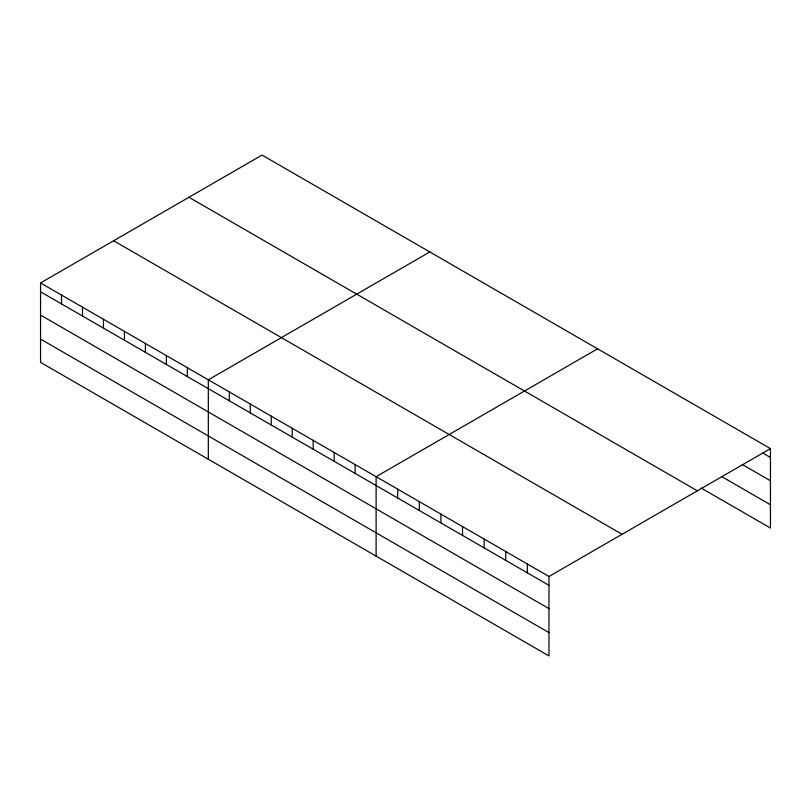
<?xml version="1.0" encoding="UTF-8"?>
<svg xmlns="http://www.w3.org/2000/svg" width="811" height="811" viewBox="0 0 811 811"><rect width="100%" height="100%" fill="white"/><g stroke="black" fill="none" stroke-linecap="round" stroke-linejoin="round"><path stroke-width="1.22" d="M548.966 608.625L548.966 576.489L40.55 282.958L40.55 362.375L548.966 655.917L548.966 608.625L40.55 315.084M701.302 488.121L770.45 528.042L770.45 448.625L262.034 155.083L40.55 282.958M429.81 251.957L208.326 379.822L208.326 459.249M597.585 348.821L376.111 476.686L376.111 556.113M548.966 576.489L770.45 448.625M762.887 453.096L770.45 457.455M742.359 464.531L770.45 480.751M721.831 476.675L770.45 504.746M188.943 197.286L697.359 490.817M113.641 240.766L622.057 534.297M40.55 291.798L548.966 585.329M40.55 339.089L548.966 632.621M527.363 564.02L527.363 572.85M505.75 551.541L505.75 560.381M484.147 539.062L484.147 547.901M462.534 526.592L462.534 535.422M440.931 514.113L440.931 522.953M419.317 501.644L419.317 510.474M397.714 489.165L397.714 498.005M355.137 464.581L355.137 473.421M334.162 452.477L334.162 461.307M313.188 440.363L313.188 449.203M292.213 428.259L292.213 437.099M271.249 416.144L271.249 424.984M250.275 404.04L250.275 412.88M229.3 391.936L229.3 400.766M187.351 367.718L187.351 376.557M166.387 355.603L166.387 364.443M145.412 343.499L145.412 352.339M124.438 331.395L124.438 340.225M103.463 319.281L103.463 328.12M82.499 307.176L82.499 316.016M61.524 295.062L61.524 303.902"/></g></svg>
